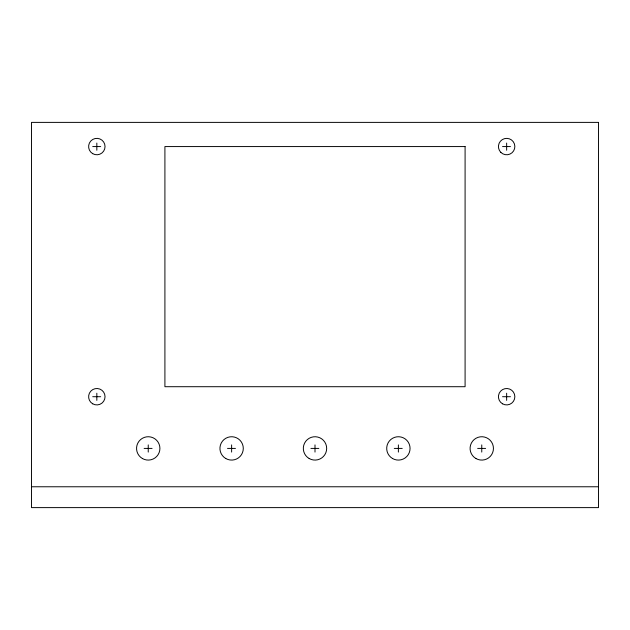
<?xml version="1.0" encoding="UTF-8"?>
<svg xmlns="http://www.w3.org/2000/svg" width="630" height="630" viewBox="0 0 630 630"><rect width="100%" height="100%" fill="white"/><g stroke="black" fill="none" stroke-linecap="round" stroke-linejoin="round"><path stroke-width="0.94" d="M92.72 146.57L100.666 146.57M502.543 146.57L510.481 146.57M92.72 396.711L100.666 396.711M502.543 396.711L510.481 396.711M144.128 448.41L152.074 448.41M227.517 448.41L235.455 448.41M310.897 448.41L318.835 448.41M394.278 448.41L402.216 448.41M477.658 448.41L485.604 448.41M31.5 486.769L598.5 486.769M506.646 143.065L506.646 150.239M506.646 393.214L506.646 400.381M481.761 444.906L481.761 452.08M398.38 444.906L398.38 452.08M315 444.906L315 452.08M231.619 444.906L231.619 452.08M148.239 444.906L148.239 452.08M96.831 143.065L96.831 150.239M96.831 393.214L96.831 400.381M598.5 122.385L31.5 122.385L31.5 507.615L598.5 507.615L598.5 122.385M465.09 146.57L164.91 146.57L164.91 386.71L465.09 386.71L465.09 146.57M392.545 458.522A11.671 11.671 0 0 0 410.059 448.41A11.671 11.671 0 0 0 392.545 438.299A11.671 11.671 0 0 0 392.545 458.522M309.165 458.522A11.671 11.671 0 0 0 326.671 448.41A11.671 11.671 0 0 0 309.165 438.299A11.671 11.671 0 0 0 309.165 458.522M225.784 458.522A11.671 11.671 0 0 0 243.29 448.41A11.671 11.671 0 0 0 225.784 438.299A11.671 11.671 0 0 0 225.784 458.522M92.72 403.822A8.206 8.206 0 0 0 105.037 396.711A8.206 8.206 0 0 0 92.72 389.608A8.206 8.206 0 0 0 92.72 403.822M500.842 152.373A8.206 8.206 0 0 0 514.576 148.688A8.206 8.206 0 0 0 504.528 138.639A8.206 8.206 0 0 0 500.842 152.373M142.396 458.522A11.671 11.671 0 0 0 159.91 448.41A11.671 11.671 0 0 0 142.396 438.299A11.671 11.671 0 0 0 142.396 458.522M475.926 458.522A11.671 11.671 0 0 0 493.44 448.41A11.671 11.671 0 0 0 475.926 438.299A11.671 11.671 0 0 0 475.926 458.522M92.72 153.673A8.206 8.206 0 0 0 105.037 146.57A8.206 8.206 0 0 0 92.72 139.458A8.206 8.206 0 0 0 92.72 153.673M502.543 403.822A8.206 8.206 0 0 0 514.852 396.711A8.206 8.206 0 0 0 502.543 389.608A8.206 8.206 0 0 0 502.543 403.822"/></g></svg>
